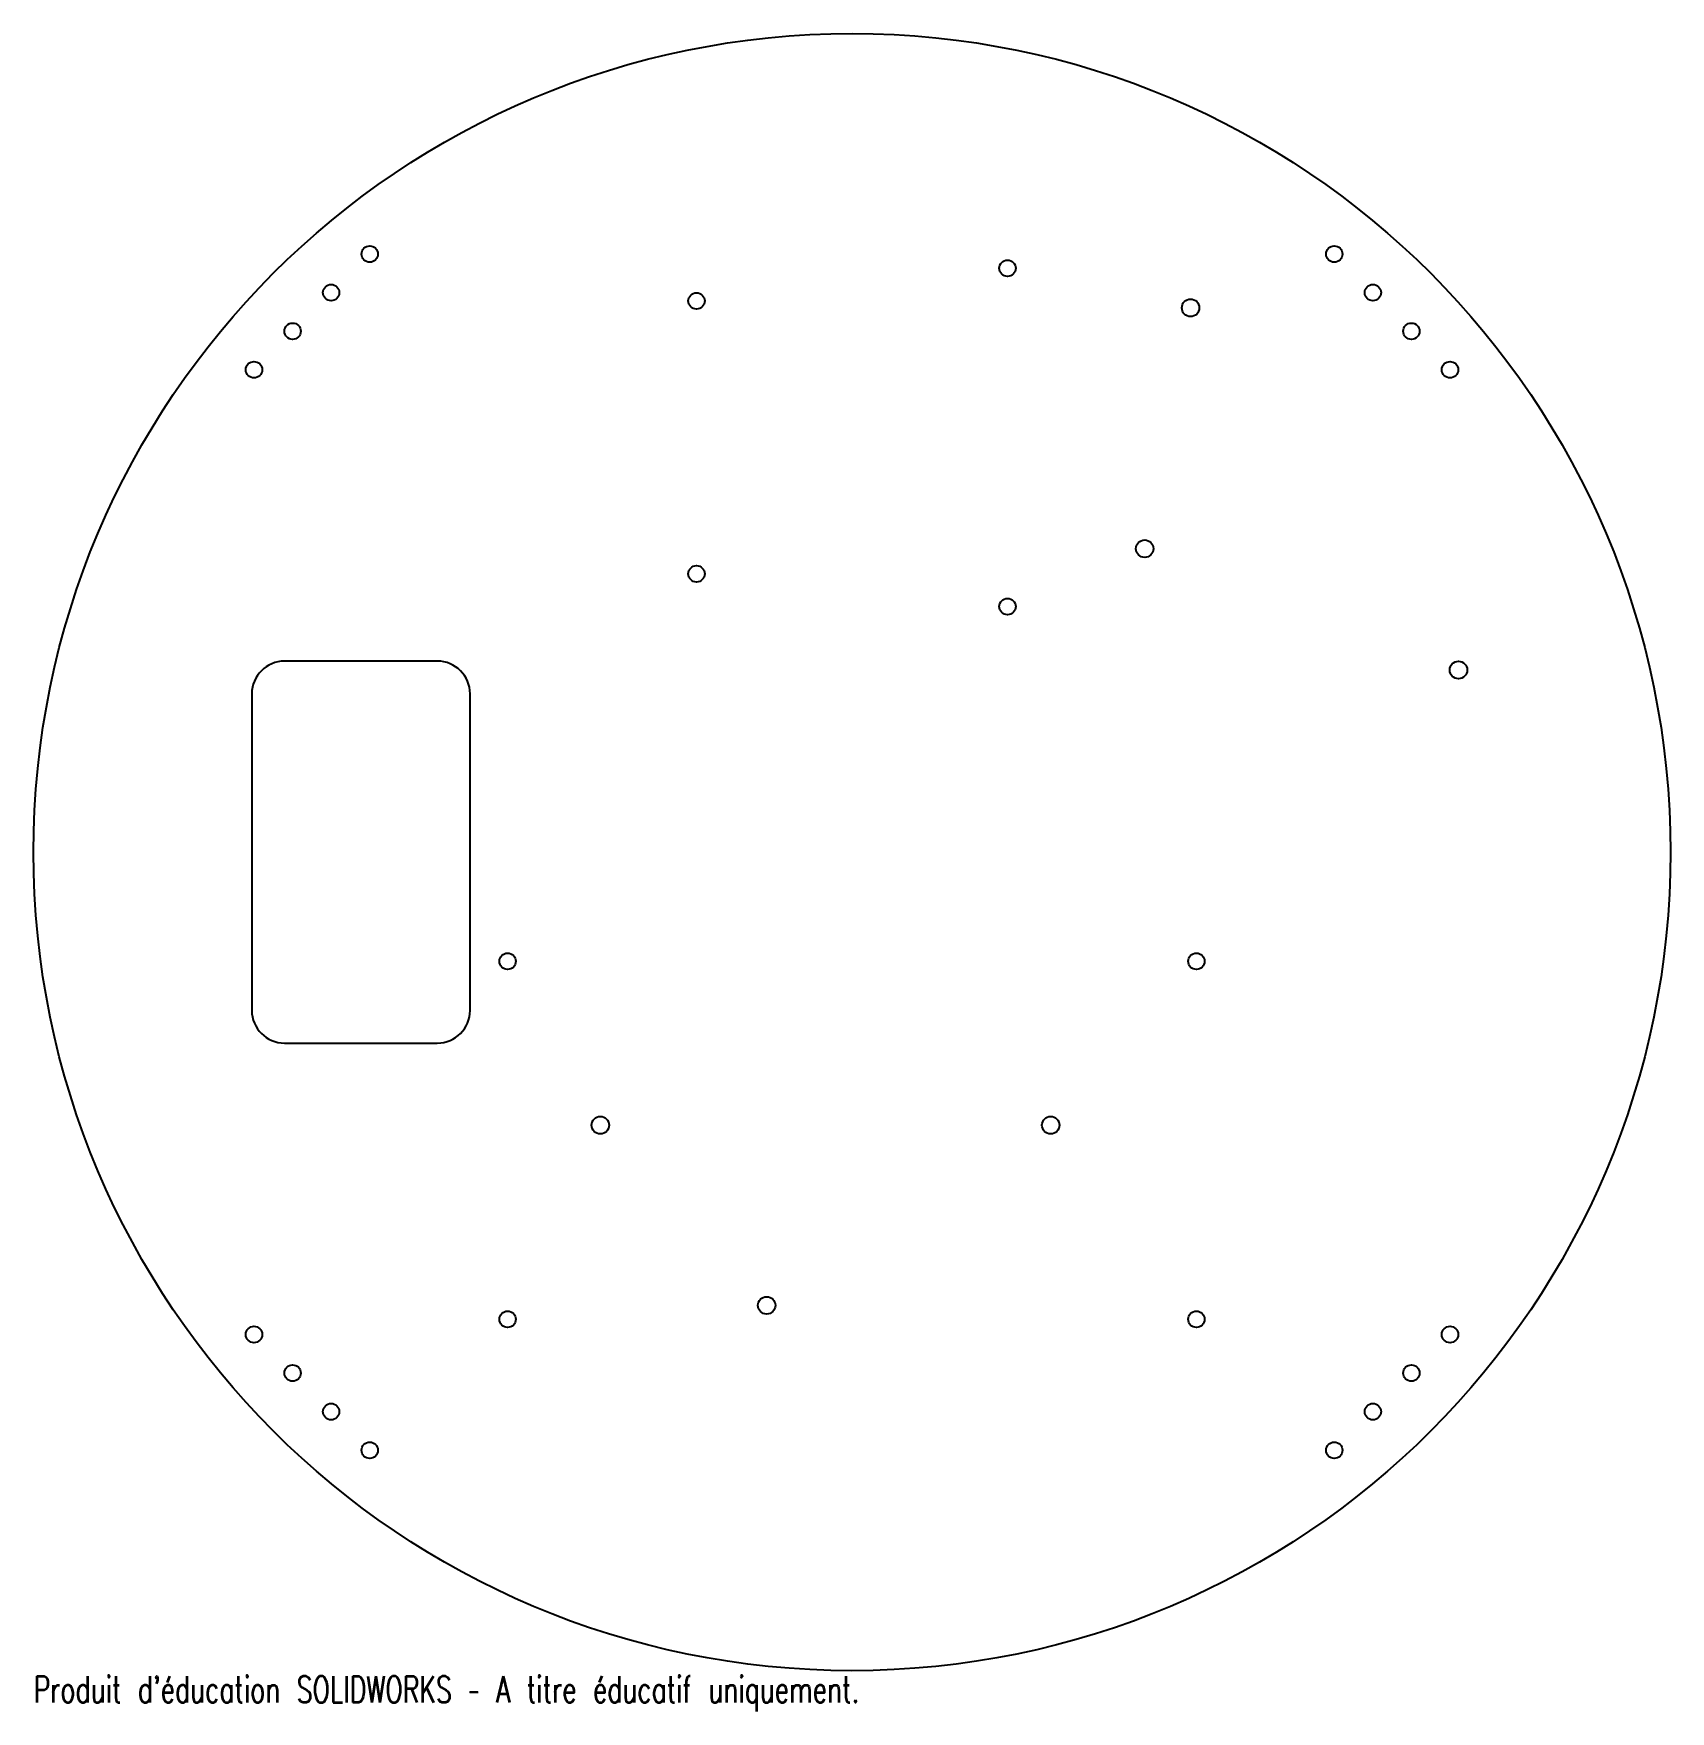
# Model space of a CAD drawing. Header units: millimetres. Extents: x -150 to 150, y -157 to 150.
import ezdxf

# ---------------------------------------------------------------- set-up
doc = ezdxf.new("R2010")
doc.units = ezdxf.units.MM
doc.styles.add('SLDTEXTSTYLE0', font='TXT', dxfattribs={"width": 0.7, "bigfont": 'bigfont'})

msp = doc.modelspace()

# ---------------------------------------------------------------- linework, layer by layer
at = {"color": 7, "linetype": 'Continuous', "lineweight": 25}
for p, q in [((-76, 35), (-104, 35)), ((-110, 29), (-110, -29)), ((-70, -29), (-70, 29)), ((-104, -35), (-76, -35))]:
    msp.add_line(p, q, dxfattribs=at)
for centre, radius in [((0, 0), 150), ((-88.39, 109.6), 1.5), ((88.39, 109.6), 1.5), ((28.5, 107), 1.5), ((-95.46, 102.53), 1.5), ((-28.5, 101), 1.5), ((95.46, 102.53), 1.5), ((62.05, 99.74), 1.6), ((-102.53, 95.46), 1.5), ((102.53, 95.46), 1.5), ((-109.6, 88.39), 1.5), ((109.6, 88.39), 1.5), ((53.64, 55.6), 1.6), ((-28.5, 51), 1.5), ((28.5, 45), 1.5), ((111.15, 33.38), 1.6), ((-63.12, -20), 1.5), ((63.12, -20), 1.5), ((-46.13, -50.04), 1.6), ((36.42, -50.04), 1.6), ((-15.65, -83.06), 1.6), ((-63.12, -85.6), 1.5), ((63.12, -85.6), 1.5), ((-109.6, -88.39), 1.5), ((109.6, -88.39), 1.5), ((-102.53, -95.46), 1.5), ((102.53, -95.46), 1.5), ((-95.46, -102.53), 1.5), ((95.46, -102.53), 1.5), ((-88.39, -109.6), 1.5), ((88.39, -109.6), 1.5)]:
    msp.add_circle(centre, radius, dxfattribs=at)
for centre, start, end in [((-104, 29), 90, 180), ((-76, 29), 0, 90), ((-104, -29), 180, 270), ((-76, -29), 270, 0)]:
    msp.add_arc(centre, 6, start, end, dxfattribs=at)

# ---------------------------------------------------------------- texts
at = {"color": 7, "linetype": 'Continuous', "insert": (-150, -151.02), "char_height": 4.8336, "attachment_point": 1, "style": 'SLDTEXTSTYLE0'}
msp.add_mtext("Produit d'éducation SOLIDWORKS – A titre éducatif uniquement.", dxfattribs=at)

doc.saveas('drawing.dxf')
